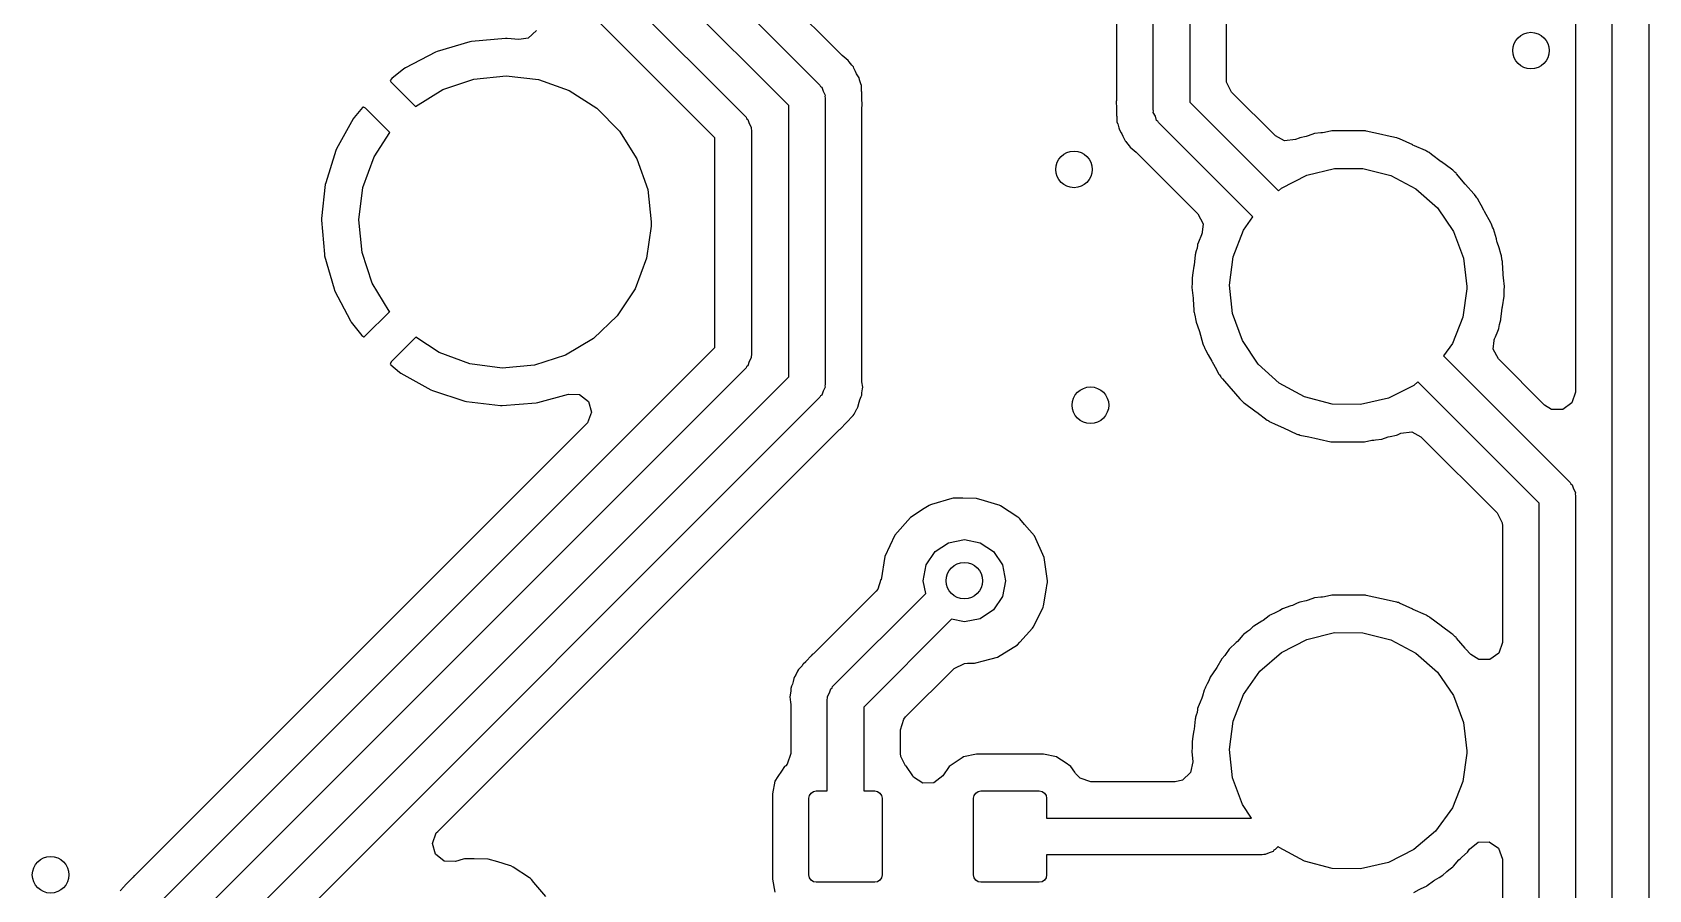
# Model space of a CAD drawing. Extents: x 100.2 to 143.8, y -109.8 to -50.2.
# Drawn here: x 113.25 to 122.09, y -80.79 to -76.1 of the extents above; entities that cross this region are included whole.
import ezdxf

# ---------------------------------------------------------------- set-up
doc = ezdxf.new("R2010")
doc.units = 0
doc.layers.add('BLACK', color=7, linetype='CONTINUOUS')

msp = doc.modelspace()

# ---------------------------------------------------------------- linework, layer by layer
at = {"layer": 'BLACK', "linetype": 'CONTINUOUS'}
for p, q in [((119.383, -76.523), (119.383, -71.701)), ((119.183, -71.7283), (119.183, -76.4695)), ((119.583, -71.7424), (119.583, -76.4816)), ((117.682, -76.2272), (116.969, -75.5145)), ((121.894, -83.0315), (121.894, -75.4849)), ((122.094, -75.4435), (122.094, -82.9901)), ((116.74, -75.5686), (117.56, -76.3883)), ((117.389, -76.5004), (116.569, -75.6807)), ((121.693, -75.609), (121.693, -78.069)), ((116.333, -75.7416), (117.156, -76.5643)), ((119.784, -76.3575), (119.784, -75.7113)), ((116.985, -76.6764), (116.162, -75.8537)), ((115.84, -76.1331), (115.654, -76.15)), ((115.849, -76.1331), (115.84, -76.1331)), ((115.913, -76.1398), (115.849, -76.1331)), ((115.964, -76.1317), (115.913, -76.1398)), ((116.009, -76.0906), (115.964, -76.1317)), ((115.457, -76.208), (115.292, -76.2944)), ((115.466, -76.2044), (115.457, -76.208)), ((115.645, -76.1518), (115.466, -76.2044)), ((115.654, -76.15), (115.645, -76.1518)), ((115.283, -76.2997), (115.217, -76.3533)), ((115.292, -76.2944), (115.283, -76.2997)), ((117.692, -76.236), (117.682, -76.2272)), ((117.715, -76.2537), (117.692, -76.236)), ((117.72, -76.2614), (117.715, -76.2537)), ((117.72, -76.2616), (117.72, -76.2614)), ((117.735, -76.2797), (117.72, -76.2616)), ((117.739, -76.2841), (117.735, -76.2797)), ((117.743, -76.2889), (117.739, -76.2841)), ((117.746, -76.2954), (117.743, -76.2889)), ((117.754, -76.3134), (117.746, -76.2954)), ((117.746, -76.2954), (117.746, -76.2954)), ((117.76, -76.3263), (117.754, -76.3134)), ((115.217, -76.3533), (115.209, -76.3644)), ((115.209, -76.3644), (115.21, -76.3668)), ((115.21, -76.3668), (115.212, -76.3705)), ((115.212, -76.3705), (115.347, -76.5057)), ((115.497, -76.4136), (115.666, -76.3561)), ((115.666, -76.3561), (115.843, -76.3375)), ((115.843, -76.3375), (116.02, -76.3586)), ((116.02, -76.3586), (116.188, -76.4184)), ((117.56, -76.3883), (117.563, -76.3955)), ((117.563, -76.3955), (117.57, -76.4002)), ((117.57, -76.4002), (117.577, -76.4225)), ((117.774, -76.3489), (117.76, -76.3263)), ((117.776, -76.3579), (117.774, -76.3489)), ((117.776, -76.3603), (117.776, -76.3579)), ((117.776, -76.3579), (117.776, -76.3579)), ((117.783, -76.3812), (117.776, -76.3603)), ((117.787, -76.3918), (117.783, -76.3812)), ((117.788, -76.4189), (117.787, -76.3918)), ((119.785, -76.373), (119.784, -76.3575)), ((119.812, -76.4275), (119.785, -76.373)), ((115.347, -76.5057), (115.497, -76.4136)), ((116.188, -76.4184), (116.339, -76.514)), ((117.577, -76.4225), (117.588, -76.4434)), ((117.588, -76.4434), (117.587, -76.4513)), ((117.587, -76.4513), (117.589, -76.459)), ((117.589, -76.459), (117.589, -78.026)), ((117.788, -76.4214), (117.788, -76.4189)), ((117.789, -76.4266), (117.788, -76.4214)), ((117.79, -76.4311), (117.789, -76.4266)), ((117.79, -76.4505), (117.79, -76.4311)), ((117.79, -76.4542), (117.79, -76.4505)), ((117.791, -76.5037), (117.79, -76.4542)), ((119.182, -76.4736), (119.181, -76.4783)), ((119.181, -76.4783), (119.182, -76.5156)), ((119.183, -76.4695), (119.182, -76.4736)), ((119.583, -76.4816), (120.068, -76.9668)), ((120.052, -76.6668), (119.812, -76.4275)), ((115.006, -76.574), (114.916, -76.7373)), ((115.011, -76.566), (115.006, -76.574)), ((115.057, -76.5121), (115.011, -76.566)), ((115.059, -76.51), (115.057, -76.5121)), ((115.062, -76.5095), (115.059, -76.51)), ((115.074, -76.5156), (115.062, -76.5095)), ((115.207, -76.6483), (115.074, -76.5156)), ((116.339, -76.514), (116.464, -76.6405)), ((117.156, -76.5643), (117.159, -76.5715)), ((117.159, -76.5715), (117.166, -76.5762)), ((117.166, -76.5762), (117.173, -76.5985)), ((117.389, -77.9846), (117.389, -76.5004)), ((117.79, -76.5084), (117.791, -76.5037)), ((117.79, -76.5125), (117.79, -76.5084)), ((117.79, -77.9987), (117.79, -76.5125)), ((119.182, -76.5156), (119.182, -76.5278)), ((119.182, -76.5278), (119.183, -76.5315)), ((119.183, -76.5315), (119.183, -76.5509)), ((119.183, -76.5509), (119.183, -76.5554)), ((119.183, -76.5554), (119.184, -76.5606)), ((119.184, -76.5606), (119.185, -76.5902)), ((119.385, -76.5307), (119.383, -76.523)), ((119.384, -76.5386), (119.385, -76.5307)), ((119.395, -76.5595), (119.384, -76.5386)), ((119.402, -76.5818), (119.395, -76.5595)), ((115.121, -76.7817), (115.207, -76.6483)), ((116.464, -76.6405), (116.559, -76.7918)), ((117.173, -76.5985), (117.184, -76.6194)), ((117.184, -76.6194), (117.183, -76.6273)), ((117.183, -76.6273), (117.185, -76.635)), ((117.185, -76.635), (117.185, -77.865)), ((119.185, -76.5902), (119.188, -76.5986)), ((119.188, -76.5986), (119.188, -76.5986)), ((119.188, -76.5986), (119.189, -76.6008)), ((119.189, -76.6008), (119.196, -76.6217)), ((119.196, -76.6217), (119.198, -76.6331)), ((119.198, -76.6331), (119.208, -76.6495)), ((119.208, -76.6495), (119.212, -76.6557)), ((119.212, -76.6557), (119.218, -76.6686)), ((119.218, -76.6686), (119.226, -76.6856)), ((119.409, -76.5865), (119.402, -76.5818)), ((119.412, -76.5937), (119.409, -76.5865)), ((119.928, -77.1099), (119.412, -76.5937)), ((120.101, -76.6936), (120.052, -76.6668)), ((120.231, -76.6665), (120.22, -76.6695)), ((120.266, -76.6544), (120.231, -76.6665)), ((120.301, -76.6507), (120.266, -76.6544)), ((120.31, -76.6496), (120.301, -76.6507)), ((120.32, -76.6481), (120.31, -76.6496)), ((120.361, -76.6395), (120.32, -76.6481)), ((120.54, -76.6395), (120.361, -76.6395)), ((120.541, -76.6396), (120.54, -76.6395)), ((120.545, -76.6398), (120.541, -76.6396)), ((120.541, -76.6396), (120.541, -76.6396)), ((120.541, -76.6396), (120.541, -76.6396)), ((120.549, -76.6407), (120.545, -76.6398)), ((120.632, -76.6591), (120.549, -76.6407)), ((120.549, -76.6407), (120.549, -76.6407)), ((120.633, -76.6593), (120.632, -76.6591)), ((120.663, -76.6658), (120.633, -76.6593)), ((120.714, -76.6767), (120.663, -76.6658)), ((114.912, -76.7462), (114.856, -76.9239)), ((114.916, -76.7373), (114.912, -76.7462)), ((116.985, -77.8236), (116.985, -76.6764)), ((119.226, -76.6856), (119.229, -76.6931)), ((119.229, -76.6931), (119.233, -76.6979)), ((119.233, -76.6979), (119.237, -76.7023)), ((119.237, -76.7023), (119.252, -76.7204)), ((119.252, -76.7204), (119.257, -76.7283)), ((119.257, -76.7283), (119.28, -76.746)), ((119.28, -76.746), (119.29, -76.7548)), ((119.29, -76.7548), (119.628, -77.0929)), ((120.162, -76.6872), (120.101, -76.6936)), ((120.181, -76.6788), (120.162, -76.6872)), ((120.186, -76.6767), (120.181, -76.6788)), ((120.181, -76.6788), (120.181, -76.6788)), ((120.22, -76.6695), (120.186, -76.6767)), ((120.717, -76.678), (120.714, -76.6767)), ((120.719, -76.6786), (120.717, -76.678)), ((120.72, -76.679), (120.719, -76.6786)), ((120.726, -76.6801), (120.72, -76.679)), ((120.731, -76.6824), (120.726, -76.6801)), ((120.803, -76.7159), (120.731, -76.6824)), ((120.731, -76.6824), (120.731, -76.6824)), ((120.804, -76.7167), (120.803, -76.7159)), ((120.812, -76.7204), (120.804, -76.7167)), ((120.873, -76.7473), (120.812, -76.7204)), ((120.878, -76.7494), (120.873, -76.7473)), ((120.873, -76.7473), (120.873, -76.7473)), ((120.882, -76.7524), (120.878, -76.7494)), ((120.882, -76.7527), (120.882, -76.7524)), ((120.887, -76.7553), (120.882, -76.7527)), ((120.888, -76.756), (120.887, -76.7553)), ((120.893, -76.7582), (120.888, -76.756)), ((115.06, -76.9493), (115.121, -76.7817)), ((116.559, -76.7918), (116.618, -76.9602)), ((120.223, -76.8808), (120.375, -76.8443)), ((120.375, -76.8443), (120.531, -76.8451)), ((120.531, -76.8451), (120.683, -76.8832)), ((120.906, -76.7677), (120.893, -76.7582)), ((120.958, -76.8076), (120.906, -76.7677)), ((120.96, -76.809), (120.958, -76.8076)), ((121.015, -76.8494), (120.96, -76.809)), ((114.854, -76.9333), (114.833, -77.1186)), ((114.856, -76.9239), (114.854, -76.9333)), ((120.085, -76.9524), (120.223, -76.8808)), ((120.683, -76.8832), (120.821, -76.9563)), ((121.022, -76.8545), (121.015, -76.8494)), ((121.026, -76.8583), (121.022, -76.8545)), ((121.03, -76.8618), (121.026, -76.8583)), ((121.032, -76.8635), (121.03, -76.8616)), ((121.03, -76.8616), (121.03, -76.8618)), ((121.036, -76.8672), (121.032, -76.8635)), ((121.032, -76.8635), (121.032, -76.8635)), ((121.04, -76.8705), (121.036, -76.8672)), ((121.043, -76.8746), (121.04, -76.8705)), ((121.09, -76.9299), (121.043, -76.8746)), ((121.043, -76.8746), (121.043, -76.8746)), ((121.092, -76.9323), (121.09, -76.9299)), ((121.138, -76.9835), (121.092, -76.9323)), ((115.038, -77.1263), (115.06, -76.9493)), ((116.618, -76.9602), (116.637, -77.1374)), ((120.068, -76.9668), (120.085, -76.9524)), ((120.821, -76.9563), (120.938, -77.0601)), ((121.142, -76.9873), (121.138, -76.9835)), ((121.138, -76.9835), (121.138, -76.9835)), ((121.144, -76.9918), (121.142, -76.9873)), ((121.146, -76.9945), (121.144, -76.9918)), ((121.154, -77.0057), (121.146, -76.9945)), ((121.159, -77.0116), (121.154, -77.0057)), ((121.162, -77.0163), (121.159, -77.0116)), ((121.177, -77.0456), (121.162, -77.0163)), ((121.162, -77.0163), (121.162, -77.0163)), ((119.628, -77.0929), (119.656, -77.1474)), ((119.877, -77.1828), (119.928, -77.1099)), ((120.938, -77.0601), (121.026, -77.1889)), ((121.192, -77.0732), (121.177, -77.0456)), ((121.194, -77.0774), (121.192, -77.0732)), ((121.196, -77.0808), (121.194, -77.0774)), ((121.231, -77.1422), (121.196, -77.0808)), ((114.833, -77.1186), (114.833, -77.1282)), ((114.833, -77.1282), (114.849, -77.314)), ((115.055, -77.3038), (115.038, -77.1263)), ((116.637, -77.1598), (116.612, -77.3364)), ((116.637, -77.1374), (116.637, -77.1598)), ((119.651, -77.1971), (119.649, -77.2032)), ((119.652, -77.1935), (119.651, -77.1971)), ((119.656, -77.1474), (119.652, -77.1935)), ((119.82, -77.3284), (119.877, -77.1828)), ((121.026, -77.1889), (121.081, -77.335)), ((121.233, -77.1471), (121.231, -77.1422)), ((121.234, -77.1497), (121.233, -77.1471)), ((121.24, -77.1653), (121.234, -77.1497)), ((121.245, -77.1751), (121.24, -77.1653)), ((121.261, -77.2299), (121.245, -77.1751)), ((119.623, -77.2807), (119.619, -77.2952)), ((119.625, -77.2652), (119.623, -77.2807)), ((119.626, -77.2599), (119.625, -77.2652)), ((119.631, -77.2479), (119.626, -77.2599)), ((119.647, -77.2074), (119.631, -77.2479)), ((119.649, -77.2032), (119.647, -77.2074)), ((121.264, -77.2436), (121.261, -77.2299)), ((121.266, -77.2479), (121.264, -77.2436)), ((121.276, -77.2789), (121.266, -77.2479)), ((121.286, -77.3122), (121.276, -77.2789)), ((114.849, -77.314), (114.85, -77.3235)), ((114.85, -77.3235), (114.902, -77.5027)), ((115.111, -77.473), (115.055, -77.3038)), ((116.612, -77.3364), (116.549, -77.5031)), ((119.607, -77.3729), (119.606, -77.3787)), ((119.613, -77.3174), (119.607, -77.3729)), ((119.614, -77.3122), (119.613, -77.3174)), ((119.615, -77.3073), (119.614, -77.3122)), ((119.619, -77.2952), (119.615, -77.3073)), ((119.615, -77.3073), (119.615, -77.3073)), ((119.8, -77.4832), (119.82, -77.3284)), ((121.081, -77.335), (121.1, -77.49)), ((121.287, -77.3174), (121.286, -77.3122)), ((121.288, -77.3234), (121.287, -77.3174)), ((121.291, -77.3393), (121.288, -77.3234)), ((121.293, -77.3477), (121.291, -77.3393)), ((121.295, -77.3532), (121.293, -77.3477)), ((121.295, -77.3586), (121.295, -77.3532)), ((121.298, -77.4209), (121.295, -77.3586)), ((121.295, -77.3586), (121.295, -77.3586)), ((119.6, -77.4151), (119.596, -77.4422)), ((119.596, -77.4422), (119.596, -77.4476)), ((119.596, -77.4476), (119.597, -77.46)), ((119.597, -77.46), (119.596, -77.4755)), ((119.606, -77.3787), (119.6, -77.4151)), ((121.298, -77.426), (121.298, -77.4209)), ((121.3, -77.4432), (121.298, -77.426)), ((121.305, -77.49), (121.3, -77.4432)), ((114.902, -77.5027), (114.905, -77.5117)), ((114.905, -77.5117), (114.991, -77.6775)), ((115.204, -77.6256), (115.111, -77.473)), ((116.549, -77.5031), (116.45, -77.6517)), ((119.596, -77.4755), (119.595, -77.49)), ((119.595, -77.49), (119.595, -77.4952)), ((119.595, -77.4952), (119.595, -77.4952)), ((119.595, -77.4952), (119.602, -77.554)), ((119.817, -77.6384), (119.8, -77.4832)), ((121.1, -77.5036), (121.078, -77.6582)), ((121.1, -77.49), (121.1, -77.5036)), ((121.294, -77.6013), (121.303, -77.543)), ((121.303, -77.52), (121.304, -77.5045)), ((121.304, -77.5378), (121.303, -77.52)), ((121.303, -77.543), (121.304, -77.5378)), ((121.304, -77.5045), (121.305, -77.4952)), ((121.305, -77.4952), (121.305, -77.49)), ((115.071, -77.7629), (115.206, -77.6277)), ((115.206, -77.6277), (115.204, -77.6256)), ((119.602, -77.554), (119.602, -77.5591)), ((119.602, -77.5591), (119.605, -77.6208)), ((119.605, -77.6208), (119.605, -77.6268)), ((119.605, -77.6268), (119.607, -77.6319)), ((119.607, -77.6319), (119.607, -77.6319)), ((119.607, -77.6319), (119.609, -77.6407)), ((119.609, -77.6407), (119.612, -77.6566)), ((119.871, -77.7851), (119.817, -77.6384)), ((121.286, -77.6678), (121.289, -77.6407)), ((121.289, -77.6407), (121.293, -77.6071)), ((121.293, -77.6071), (121.294, -77.6013)), ((114.991, -77.6775), (114.996, -77.6856)), ((114.996, -77.6856), (115.053, -77.7581)), ((116.45, -77.6517), (116.321, -77.7747)), ((119.612, -77.6566), (119.614, -77.6678)), ((119.614, -77.6678), (119.619, -77.6849)), ((119.619, -77.6849), (119.634, -77.7321)), ((121.078, -77.6582), (121.02, -77.8031)), ((121.268, -77.7342), (121.272, -77.725)), ((121.272, -77.725), (121.274, -77.7201)), ((121.272, -77.725), (121.272, -77.725)), ((121.274, -77.7201), (121.277, -77.6993)), ((121.277, -77.6993), (121.281, -77.6849)), ((121.281, -77.6849), (121.285, -77.6727)), ((121.285, -77.6727), (121.286, -77.6678)), ((121.285, -77.6727), (121.285, -77.6727)), ((115.053, -77.7581), (115.064, -77.7655)), ((115.064, -77.7655), (115.067, -77.7654)), ((115.067, -77.7654), (115.071, -77.7629)), ((115.349, -77.7677), (115.216, -77.9008)), ((115.477, -77.8515), (115.349, -77.7677)), ((116.321, -77.7747), (116.168, -77.866)), ((119.634, -77.7321), (119.636, -77.7364)), ((119.636, -77.7364), (119.655, -77.8049)), ((119.655, -77.8049), (119.659, -77.8136)), ((119.659, -77.8136), (119.66, -77.8147)), ((119.66, -77.8147), (119.666, -77.8303)), ((119.958, -77.9147), (119.871, -77.7851)), ((121.02, -77.8031), (120.971, -77.8701)), ((121.244, -77.8326), (121.248, -77.7865)), ((121.248, -77.7865), (121.249, -77.7829)), ((121.249, -77.7829), (121.251, -77.7768)), ((121.251, -77.7768), (121.256, -77.7654)), ((121.256, -77.7654), (121.268, -77.7342)), ((113.919, -80.8893), (116.985, -77.8236)), ((115.216, -77.9008), (115.209, -77.9127)), ((115.644, -77.9137), (115.477, -77.8515)), ((116.168, -77.866), (115.998, -77.9211)), ((117.173, -77.9015), (117.166, -77.9238)), ((117.184, -77.8806), (117.173, -77.9015)), ((117.185, -77.865), (117.183, -77.8727)), ((117.183, -77.8727), (117.184, -77.8806)), ((119.666, -77.8303), (119.669, -77.8378)), ((119.669, -77.8378), (119.684, -77.8648)), ((119.684, -77.8648), (119.704, -77.8992)), ((119.704, -77.8992), (119.706, -77.9026)), ((119.706, -77.9026), (119.729, -77.9455)), ((120.971, -77.8701), (121.665, -78.5633)), ((121.272, -77.8871), (121.244, -77.8326)), ((121.524, -78.139), (121.272, -77.8871)), ((117.156, -77.9357), (114.09, -81.0014)), ((114.319, -81.0548), (117.389, -77.9846)), ((115.209, -77.9127), (115.21, -77.9158)), ((115.21, -77.9158), (115.212, -77.9182)), ((115.212, -77.9182), (115.26, -77.9594)), ((115.26, -77.9594), (115.268, -77.9649)), ((115.268, -77.9649), (115.431, -78.0559)), ((115.821, -77.9373), (115.644, -77.9137)), ((115.998, -77.9211), (115.821, -77.9373)), ((117.159, -77.9285), (117.156, -77.9357)), ((117.166, -77.9238), (117.159, -77.9285)), ((119.729, -77.9455), (119.741, -77.9684)), ((119.741, -77.9684), (119.746, -77.9743)), ((119.746, -77.9743), (119.754, -77.9855)), ((119.754, -77.9855), (119.756, -77.9882)), ((119.756, -77.9882), (119.758, -77.9927)), ((119.758, -77.9927), (119.762, -77.9965)), ((120.073, -78.0198), (119.958, -77.9147)), ((115.431, -78.0559), (115.44, -78.0597)), ((115.44, -78.0597), (115.617, -78.1173)), ((116.017, -78.1257), (116.184, -78.0789)), ((116.184, -78.0789), (116.245, -78.0815)), ((116.245, -78.0815), (116.293, -78.1195)), ((117.577, -78.0625), (117.57, -78.0848)), ((117.588, -78.0416), (117.577, -78.0625)), ((117.589, -78.026), (117.587, -78.0337)), ((117.587, -78.0337), (117.588, -78.0416)), ((117.789, -78.0854), (117.79, -78.0791)), ((117.79, -78.012), (117.79, -77.9987)), ((117.794, -78.0409), (117.79, -78.012)), ((117.79, -78.0729), (117.792, -78.05)), ((117.79, -78.0791), (117.79, -78.0729)), ((117.792, -78.0498), (117.794, -78.0409)), ((117.792, -78.05), (117.792, -78.0498)), ((117.792, -78.0498), (117.792, -78.0498)), ((119.762, -77.9965), (119.762, -77.9965)), ((119.762, -77.9965), (119.808, -78.0477)), ((119.808, -78.0477), (119.81, -78.0501)), ((119.81, -78.0501), (119.857, -78.1054)), ((120.211, -78.0944), (120.073, -78.0198)), ((120.81, -78.0314), (120.67, -78.1016)), ((120.831, -78.0128), (120.81, -78.0314)), ((121.494, -78.6754), (120.831, -78.0128)), ((121.693, -78.069), (121.674, -78.1272)), ((117.56, -78.0967), (114.49, -81.1669)), ((115.617, -78.1173), (115.626, -78.1194)), ((115.626, -78.1194), (115.812, -78.1415)), ((115.812, -78.1415), (115.821, -78.1417)), ((115.821, -78.1417), (116.007, -78.1274)), ((116.007, -78.1274), (116.017, -78.1257)), ((116.293, -78.1195), (116.31, -78.1784)), ((117.563, -78.0895), (117.56, -78.0967)), ((117.57, -78.0848), (117.563, -78.0895)), ((117.752, -78.1787), (117.762, -78.1593)), ((117.762, -78.1593), (117.763, -78.1574)), ((117.763, -78.1574), (117.768, -78.1498)), ((117.763, -78.1574), (117.763, -78.1574)), ((117.768, -78.1498), (117.775, -78.1239)), ((117.775, -78.1239), (117.779, -78.1101)), ((117.779, -78.1101), (117.786, -78.0919)), ((117.786, -78.0919), (117.789, -78.0854)), ((117.786, -78.0919), (117.786, -78.0919)), ((119.857, -78.1054), (119.857, -78.1054)), ((119.857, -78.1054), (119.86, -78.1095)), ((119.86, -78.1095), (119.864, -78.1128)), ((119.864, -78.1128), (119.868, -78.1165)), ((119.868, -78.1165), (119.868, -78.1165)), ((119.868, -78.1165), (119.87, -78.1184)), ((119.87, -78.1184), (119.87, -78.1182)), ((119.87, -78.1182), (119.874, -78.1217)), ((119.874, -78.1217), (119.878, -78.1255)), ((119.878, -78.1255), (119.882, -78.1286)), ((119.882, -78.1286), (119.882, -78.1286)), ((119.882, -78.1286), (119.94, -78.171)), ((119.94, -78.171), (119.942, -78.1724)), ((120.362, -78.134), (120.211, -78.0944)), ((120.518, -78.1364), (120.362, -78.134)), ((120.67, -78.1016), (120.518, -78.1364)), ((121.563, -78.1632), (121.524, -78.139)), ((121.625, -78.1632), (121.563, -78.1632)), ((121.674, -78.1272), (121.625, -78.1632)), ((116.281, -78.2443), (113.815, -80.7097)), ((116.288, -78.2358), (116.281, -78.2443)), ((116.31, -78.1784), (116.288, -78.2358)), ((117.671, -78.2714), (117.705, -78.2352)), ((117.705, -78.2352), (117.707, -78.2325)), ((117.707, -78.2325), (117.721, -78.2187)), ((117.721, -78.2187), (117.724, -78.215)), ((117.724, -78.215), (117.727, -78.2111)), ((117.727, -78.2111), (117.741, -78.196)), ((117.741, -78.196), (117.747, -78.1893)), ((117.747, -78.1893), (117.752, -78.1787)), ((119.942, -78.1724), (119.95, -78.1787)), ((119.95, -78.1787), (120.007, -78.2218)), ((120.007, -78.2218), (120.012, -78.224)), ((120.012, -78.224), (120.013, -78.2247)), ((120.013, -78.2247), (120.018, -78.2273)), ((120.018, -78.2273), (120.018, -78.2276)), ((120.018, -78.2276), (120.022, -78.2306)), ((120.022, -78.2306), (120.027, -78.2327)), ((120.027, -78.2327), (120.027, -78.2327)), ((120.027, -78.2327), (120.051, -78.2433)), ((120.051, -78.2433), (120.096, -78.2633)), ((115.469, -80.4713), (117.664, -78.2763)), ((117.664, -78.2763), (117.667, -78.2736)), ((117.667, -78.2736), (117.671, -78.2714)), ((120.096, -78.2633), (120.097, -78.2641)), ((120.097, -78.2641), (120.169, -78.2976)), ((120.169, -78.2976), (120.169, -78.2976)), ((120.169, -78.2976), (120.174, -78.2999)), ((120.174, -78.2999), (120.18, -78.301)), ((120.18, -78.301), (120.181, -78.3015)), ((120.181, -78.3015), (120.183, -78.302)), ((120.183, -78.302), (120.186, -78.3033)), ((120.186, -78.3033), (120.235, -78.3138)), ((120.235, -78.3138), (120.267, -78.3207)), ((120.267, -78.3207), (120.268, -78.3209)), ((120.268, -78.3209), (120.292, -78.3261)), ((120.292, -78.3261), (120.355, -78.3402)), ((120.355, -78.3402), (120.359, -78.3404)), ((120.359, -78.3404), (120.359, -78.3404)), ((120.359, -78.3404), (120.359, -78.3404)), ((120.359, -78.3404), (120.36, -78.3405)), ((120.36, -78.3405), (120.539, -78.3405)), ((120.539, -78.3405), (120.58, -78.3319)), ((120.58, -78.3319), (120.59, -78.3304)), ((120.59, -78.3304), (120.599, -78.3293)), ((120.599, -78.3293), (120.634, -78.3256)), ((120.634, -78.3256), (120.669, -78.3135)), ((120.669, -78.3135), (120.68, -78.3105)), ((120.68, -78.3105), (120.714, -78.3033)), ((120.714, -78.3033), (120.719, -78.3012)), ((120.719, -78.3012), (120.738, -78.2928)), ((120.719, -78.3012), (120.719, -78.3012)), ((120.738, -78.2928), (120.799, -78.2864)), ((120.799, -78.2864), (120.848, -78.3132)), ((120.848, -78.3132), (121.265, -78.7295)), ((121.665, -78.5633), (121.668, -78.5705)), ((121.668, -78.5705), (121.675, -78.5752)), ((121.675, -78.5752), (121.682, -78.5975)), ((121.682, -78.5975), (121.693, -78.6184)), ((118.158, -78.6883), (118.131, -78.7057)), ((118.164, -78.6845), (118.158, -78.6883)), ((118.171, -78.6826), (118.164, -78.6845)), ((118.281, -78.651), (118.171, -78.6826)), ((118.171, -78.6826), (118.171, -78.6826)), ((118.288, -78.6491), (118.281, -78.651)), ((118.281, -78.651), (118.281, -78.651)), ((118.295, -78.6491), (118.288, -78.6491)), ((118.341, -78.6494), (118.295, -78.6491)), ((118.417, -78.6499), (118.341, -78.6494)), ((118.461, -78.6629), (118.417, -78.6499)), ((118.534, -78.6848), (118.461, -78.6629)), ((118.541, -78.6868), (118.534, -78.6848)), ((118.534, -78.6848), (118.534, -78.6848)), ((118.547, -78.6907), (118.541, -78.6868)), ((118.643, -78.7532), (118.547, -78.6907)), ((121.494, -83.208), (121.494, -78.6754)), ((121.693, -78.6184), (121.692, -78.6263)), ((121.692, -78.6263), (121.694, -78.634)), ((121.694, -78.634), (121.694, -83.1666)), ((118.055, -78.7534), (117.97, -78.8501)), ((118.131, -78.7057), (118.055, -78.7534)), ((118.649, -78.757), (118.643, -78.7532)), ((118.643, -78.7532), (118.643, -78.7532)), ((118.654, -78.7624), (118.649, -78.757)), ((118.68, -78.7932), (118.654, -78.7624)), ((118.654, -78.7624), (118.654, -78.7624)), ((121.265, -78.7295), (121.292, -78.784)), ((121.292, -78.784), (121.294, -78.7995)), ((117.97, -78.8501), (117.915, -78.9669)), ((118.264, -78.8921), (118.35, -78.875)), ((118.35, -78.875), (118.436, -78.8921)), ((118.733, -78.8548), (118.68, -78.7932)), ((118.787, -78.9723), (118.733, -78.8548)), ((121.294, -78.7995), (121.294, -79.4378)), ((117.915, -78.9669), (117.895, -79.0944)), ((118.142, -79.0139), (118.191, -78.9409)), ((118.191, -78.9409), (118.264, -78.8921)), ((118.436, -78.8921), (118.509, -78.9409)), ((118.509, -78.9409), (118.558, -79.0139)), ((118.125, -79.1), (118.142, -79.0139)), ((118.558, -79.0139), (118.575, -79.1)), ((118.805, -79.1), (118.787, -78.9723)), ((117.894, -79.0943), (117.876, -79.1472)), ((117.895, -79.0944), (117.894, -79.0943)), ((118.139, -79.1697), (118.125, -79.1)), ((118.575, -79.1), (118.558, -79.1861)), ((118.798, -79.1519), (118.804, -79.1149)), ((118.804, -79.1149), (118.805, -79.1111)), ((118.804, -79.1149), (118.804, -79.1149)), ((118.805, -79.1111), (118.805, -79.1)), ((117.867, -79.1581), (117.525, -79.4997)), ((117.629, -79.6793), (118.139, -79.1697)), ((117.876, -79.1472), (117.867, -79.1581)), ((118.558, -79.1861), (118.509, -79.2591)), ((118.784, -79.2384), (118.798, -79.1519)), ((120.171, -79.2232), (120.145, -79.2348)), ((120.186, -79.2167), (120.171, -79.2232)), ((120.22, -79.2095), (120.186, -79.2167)), ((120.231, -79.2065), (120.22, -79.2095)), ((120.266, -79.1944), (120.231, -79.2065)), ((120.301, -79.1907), (120.266, -79.1944)), ((120.31, -79.1896), (120.301, -79.1907)), ((120.32, -79.1881), (120.31, -79.1896)), ((120.361, -79.1795), (120.32, -79.1881)), ((120.54, -79.1795), (120.361, -79.1795)), ((120.541, -79.1796), (120.54, -79.1795)), ((120.545, -79.1798), (120.541, -79.1796)), ((120.541, -79.1796), (120.541, -79.1796)), ((120.541, -79.1796), (120.541, -79.1796)), ((120.549, -79.1807), (120.545, -79.1798)), ((120.632, -79.1991), (120.549, -79.1807)), ((120.549, -79.1807), (120.549, -79.1807)), ((120.633, -79.1993), (120.632, -79.1991)), ((120.658, -79.2047), (120.633, -79.1993)), ((120.714, -79.2167), (120.658, -79.2047)), ((120.717, -79.218), (120.714, -79.2167)), ((120.719, -79.2186), (120.717, -79.218)), ((120.72, -79.219), (120.719, -79.2186)), ((120.726, -79.2201), (120.72, -79.219)), ((120.731, -79.2224), (120.726, -79.2201)), ((120.803, -79.2559), (120.731, -79.2224)), ((120.731, -79.2224), (120.731, -79.2224)), ((118.28, -79.3111), (117.8, -79.7914)), ((118.35, -79.325), (118.28, -79.3111)), ((118.436, -79.3079), (118.35, -79.325)), ((118.509, -79.2591), (118.436, -79.3079)), ((118.727, -79.3545), (118.775, -79.257)), ((118.775, -79.257), (118.781, -79.2447)), ((118.781, -79.2447), (118.784, -79.2384)), ((118.781, -79.2447), (118.781, -79.2447)), ((119.984, -79.3175), (119.977, -79.3223)), ((120.018, -79.2924), (119.984, -79.3175)), ((120.022, -79.2894), (120.018, -79.2924)), ((120.027, -79.2873), (120.022, -79.2894)), ((120.051, -79.2767), (120.027, -79.2873)), ((120.027, -79.2873), (120.027, -79.2873)), ((120.062, -79.2711), (120.051, -79.2767)), ((120.076, -79.2624), (120.062, -79.2711)), ((120.091, -79.2534), (120.076, -79.2624)), ((120.136, -79.2382), (120.091, -79.2534)), ((120.145, -79.2348), (120.136, -79.2382)), ((120.804, -79.2567), (120.803, -79.2559)), ((120.805, -79.257), (120.804, -79.2567)), ((120.873, -79.2873), (120.805, -79.257)), ((120.878, -79.2894), (120.873, -79.2873)), ((120.873, -79.2873), (120.873, -79.2873)), ((120.882, -79.2924), (120.878, -79.2894)), ((120.882, -79.2927), (120.882, -79.2924)), ((120.887, -79.2953), (120.882, -79.2927)), ((120.888, -79.296), (120.887, -79.2953)), ((120.893, -79.2982), (120.888, -79.296)), ((120.897, -79.3015), (120.893, -79.2982)), ((120.958, -79.3476), (120.897, -79.3015)), ((118.654, -79.4354), (118.723, -79.3597)), ((118.723, -79.3597), (118.727, -79.3545)), ((118.723, -79.3597), (118.723, -79.3597)), ((119.874, -79.3983), (119.844, -79.4325)), ((119.878, -79.3945), (119.874, -79.3983)), ((119.874, -79.3983), (119.874, -79.3983)), ((119.9, -79.3781), (119.878, -79.3945)), ((119.91, -79.3699), (119.9, -79.3781)), ((119.929, -79.3522), (119.91, -79.3699)), ((119.933, -79.3486), (119.929, -79.3522)), ((119.929, -79.3522), (119.929, -79.3522)), ((119.977, -79.3223), (119.933, -79.3486)), ((120.223, -79.4208), (120.375, -79.3843)), ((120.375, -79.3843), (120.531, -79.3851)), ((120.531, -79.3851), (120.683, -79.4232)), ((120.96, -79.349), (120.958, -79.3476)), ((121.018, -79.3914), (120.96, -79.349)), ((121.022, -79.3945), (121.018, -79.3914)), ((121.026, -79.3983), (121.022, -79.3945)), ((121.03, -79.4018), (121.026, -79.3983)), ((121.032, -79.4035), (121.03, -79.4016)), ((121.03, -79.4016), (121.03, -79.4018)), ((121.036, -79.4072), (121.032, -79.4035)), ((121.032, -79.4035), (121.032, -79.4035)), ((121.04, -79.4105), (121.036, -79.4072)), ((118.531, -79.5177), (118.641, -79.4502)), ((118.641, -79.4502), (118.654, -79.4354)), ((119.783, -79.4985), (119.775, -79.5091)), ((119.795, -79.48), (119.783, -79.4985)), ((119.798, -79.4755), (119.795, -79.48)), ((119.795, -79.48), (119.795, -79.48)), ((119.838, -79.4382), (119.798, -79.4755)), ((119.844, -79.4325), (119.838, -79.4382)), ((119.967, -79.5951), (120.085, -79.4924)), ((120.085, -79.4924), (120.223, -79.4208)), ((120.683, -79.4232), (120.821, -79.4963)), ((120.821, -79.4963), (120.938, -79.6001)), ((121.043, -79.4146), (121.04, -79.4105)), ((121.09, -79.4699), (121.043, -79.4146)), ((121.043, -79.4146), (121.043, -79.4146)), ((121.092, -79.4723), (121.09, -79.4699)), ((121.121, -79.5041), (121.092, -79.4723)), ((121.275, -79.496), (121.225, -79.532)), ((121.294, -79.4378), (121.275, -79.496)), ((117.442, -79.5866), (117.438, -79.5951)), ((117.462, -79.5649), (117.442, -79.5866)), ((117.465, -79.561), (117.462, -79.5649)), ((117.468, -79.5573), (117.465, -79.561)), ((117.482, -79.5435), (117.468, -79.5573)), ((117.484, -79.5408), (117.482, -79.5435)), ((117.512, -79.5113), (117.484, -79.5408)), ((117.518, -79.5046), (117.512, -79.5113)), ((117.522, -79.5024), (117.518, -79.5046)), ((117.525, -79.4997), (117.522, -79.5024)), ((118.029, -79.8455), (118.295, -79.5799)), ((118.295, -79.5799), (118.35, -79.5521)), ((118.35, -79.5521), (118.367, -79.5509)), ((118.367, -79.5509), (118.382, -79.5512)), ((118.382, -79.5512), (118.399, -79.5515)), ((118.399, -79.5515), (118.399, -79.5515)), ((118.399, -79.5515), (118.406, -79.5516)), ((118.406, -79.5516), (118.413, -79.5498)), ((118.413, -79.5498), (118.455, -79.5384)), ((118.413, -79.5498), (118.413, -79.5498)), ((118.455, -79.5384), (118.531, -79.5177)), ((119.727, -79.5806), (119.695, -79.6284)), ((119.731, -79.5745), (119.727, -79.5806)), ((119.758, -79.5273), (119.731, -79.5745)), ((119.775, -79.5091), (119.758, -79.5273)), ((121.164, -79.532), (121.121, -79.5041)), ((121.225, -79.532), (121.164, -79.532)), ((117.41, -79.6659), (117.405, -79.6777)), ((117.414, -79.6521), (117.41, -79.6659)), ((117.418, -79.635), (117.414, -79.6521)), ((117.421, -79.6261), (117.418, -79.635)), ((117.426, -79.6186), (117.421, -79.6261)), ((117.427, -79.6167), (117.426, -79.6186)), ((117.426, -79.6186), (117.426, -79.6186)), ((117.437, -79.5973), (117.427, -79.6167)), ((117.438, -79.5951), (117.437, -79.5973)), ((117.438, -79.5951), (117.438, -79.5951)), ((119.679, -79.6638), (119.669, -79.6822)), ((119.686, -79.651), (119.679, -79.6638)), ((119.693, -79.6333), (119.686, -79.651)), ((119.695, -79.6284), (119.693, -79.6333)), ((119.693, -79.6333), (119.693, -79.6333)), ((119.877, -79.7228), (119.967, -79.5951)), ((120.938, -79.6001), (121.026, -79.7289)), ((117.397, -79.7259), (117.395, -79.7351)), ((117.395, -79.7351), (117.399, -79.764)), ((117.4, -79.7031), (117.397, -79.7259)), ((117.405, -79.6777), (117.4, -79.6906)), ((117.4, -79.6906), (117.4, -79.6969)), ((117.4, -79.6969), (117.4, -79.7031)), ((117.6, -79.75), (117.602, -79.7423)), ((117.6, -80.25), (117.6, -79.75)), ((117.601, -79.7344), (117.612, -79.7135)), ((117.602, -79.7423), (117.601, -79.7344)), ((117.612, -79.7135), (117.619, -79.6912)), ((117.619, -79.6912), (117.626, -79.6865)), ((117.626, -79.6865), (117.629, -79.6793)), ((119.649, -79.7432), (119.64, -79.764)), ((119.651, -79.7371), (119.649, -79.7432)), ((119.653, -79.7314), (119.651, -79.7371)), ((119.663, -79.6993), (119.653, -79.7314)), ((119.667, -79.6871), (119.663, -79.6993)), ((119.669, -79.6822), (119.667, -79.6871)), ((119.667, -79.6871), (119.667, -79.6871)), ((119.82, -79.8684), (119.877, -79.7228)), ((121.026, -79.7289), (121.081, -79.875)), ((117.399, -79.764), (117.4, -79.7773)), ((117.4, -79.7773), (117.4, -80.0454)), ((117.8, -79.7914), (117.8, -80.25)), ((118.019, -79.8573), (118.029, -79.8455)), ((119.614, -79.8522), (119.613, -79.8574)), ((119.615, -79.8473), (119.614, -79.8522)), ((119.619, -79.8352), (119.615, -79.8473)), ((119.615, -79.8473), (119.615, -79.8473)), ((119.623, -79.8207), (119.619, -79.8352)), ((119.625, -79.8052), (119.623, -79.8207)), ((119.626, -79.7999), (119.625, -79.8052)), ((119.63, -79.7908), (119.626, -79.7999)), ((119.64, -79.764), (119.63, -79.7908)), ((118.001, -79.9155), (118.019, -79.8573)), ((118.001, -80.0454), (118.001, -79.9155)), ((119.606, -79.9187), (119.601, -79.9502)), ((119.607, -79.9129), (119.606, -79.9187)), ((119.613, -79.8574), (119.607, -79.9129)), ((119.8, -80.0232), (119.82, -79.8684)), ((121.081, -79.875), (121.1, -80.03)), ((119.596, -80.0155), (119.595, -80.03)), ((119.601, -79.9502), (119.596, -79.9822)), ((119.596, -79.9822), (119.597, -79.9993)), ((119.597, -80), (119.596, -80.0155)), ((119.597, -79.9993), (119.597, -80)), ((119.817, -80.1784), (119.8, -80.0232)), ((117.367, -80.1166), (117.35, -80.1413)), ((117.373, -80.1121), (117.367, -80.1166)), ((117.381, -80.1036), (117.373, -80.1121)), ((117.4, -80.0454), (117.381, -80.1036)), ((118.002, -80.0609), (118.001, -80.0454)), ((118.028, -80.1133), (118.002, -80.0609)), ((118.033, -80.1166), (118.028, -80.1133)), ((118.068, -80.168), (118.033, -80.1166)), ((118.267, -80.1166), (118.232, -80.1679)), ((118.3, -80.0946), (118.267, -80.1166)), ((118.338, -80.0689), (118.3, -80.0946)), ((118.346, -80.0635), (118.338, -80.0689)), ((118.338, -80.0689), (118.338, -80.0689)), ((118.416, -80.0495), (118.346, -80.0635)), ((118.784, -80.0495), (118.416, -80.0495)), ((118.854, -80.0635), (118.784, -80.0495)), ((118.862, -80.0689), (118.854, -80.0635)), ((118.901, -80.0946), (118.862, -80.0689)), ((118.862, -80.0689), (118.862, -80.0689)), ((118.933, -80.1166), (118.901, -80.0946)), ((118.954, -80.1471), (118.933, -80.1166)), ((119.601, -80.0902), (119.588, -80.15)), ((119.595, -80.03), (119.595, -80.0352)), ((119.595, -80.0352), (119.595, -80.0352)), ((119.595, -80.0352), (119.601, -80.0902)), ((121.1, -80.0436), (121.078, -80.1982)), ((121.1, -80.03), (121.1, -80.0436)), ((117.313, -80.1962), (117.3, -80.2663)), ((117.33, -80.1711), (117.313, -80.1962)), ((117.35, -80.1413), (117.33, -80.1711)), ((118.072, -80.1742), (118.068, -80.168)), ((118.123, -80.2082), (118.072, -80.1742)), ((118.184, -80.2058), (118.123, -80.2082)), ((118.232, -80.1679), (118.184, -80.2058)), ((118.959, -80.1555), (118.954, -80.1471)), ((118.984, -80.1806), (118.959, -80.1555)), ((119.042, -80.1995), (118.984, -80.1806)), ((119.503, -80.1995), (119.042, -80.1995)), ((119.543, -80.1909), (119.503, -80.1995)), ((119.588, -80.15), (119.543, -80.1909)), ((119.871, -80.3251), (119.817, -80.1784)), ((121.078, -80.1982), (121.02, -80.3431)), ((117.3, -80.2663), (117.3, -80.7337)), ((117.5, -80.29), (117.503, -80.2747)), ((117.5, -80.71), (117.5, -80.29)), ((117.503, -80.2747), (117.512, -80.2617)), ((117.512, -80.2617), (117.525, -80.253)), ((117.525, -80.253), (117.54, -80.25)), ((117.54, -80.25), (117.6, -80.25)), ((117.8, -80.25), (117.86, -80.25)), ((117.86, -80.25), (117.875, -80.253)), ((117.875, -80.253), (117.888, -80.2617)), ((117.888, -80.2617), (117.897, -80.2747)), ((117.897, -80.2747), (117.9, -80.29)), ((117.9, -80.29), (117.9, -80.71)), ((118.4, -80.29), (118.403, -80.2747)), ((118.4, -80.71), (118.4, -80.29)), ((118.403, -80.2747), (118.412, -80.2617)), ((118.412, -80.2617), (118.425, -80.253)), ((118.425, -80.253), (118.44, -80.25)), ((118.44, -80.25), (118.76, -80.25)), ((118.76, -80.25), (118.775, -80.253)), ((118.775, -80.253), (118.788, -80.2617)), ((118.788, -80.2617), (118.797, -80.2747)), ((118.797, -80.2747), (118.8, -80.29)), ((118.8, -80.29), (118.8, -80.4)), ((119.921, -80.4), (119.871, -80.3251)), ((121.02, -80.3431), (120.928, -80.47)), ((118.8, -80.4), (119.921, -80.4)), ((120.928, -80.47), (120.81, -80.5714)), ((115.44, -80.5377), (115.461, -80.4803)), ((115.457, -80.5966), (115.44, -80.5377)), ((115.461, -80.4803), (115.469, -80.4713)), ((120.067, -80.5542), (120.051, -80.5707)), ((120.073, -80.5598), (120.067, -80.5542)), ((121.113, -80.5681), (121.161, -80.5306)), ((121.161, -80.5306), (121.222, -80.5287)), ((121.222, -80.5287), (121.273, -80.5631)), ((115.505, -80.6343), (115.457, -80.5966)), ((115.566, -80.6365), (115.505, -80.6343)), ((115.609, -80.624), (115.566, -80.6365)), ((115.616, -80.6221), (115.609, -80.624)), ((115.623, -80.6221), (115.616, -80.6221)), ((115.669, -80.6224), (115.623, -80.6221)), ((115.745, -80.6229), (115.669, -80.6224)), ((115.797, -80.6382), (115.745, -80.6229)), ((115.862, -80.6578), (115.797, -80.6382)), ((119.98, -80.6), (118.8, -80.6)), ((118.8, -80.6), (118.8, -80.71)), ((119.988, -80.5975), (119.98, -80.6)), ((119.996, -80.5988), (119.988, -80.5975)), ((120.017, -80.5881), (119.996, -80.5988)), ((120.039, -80.5809), (120.017, -80.5881)), ((120.044, -80.5744), (120.039, -80.5809)), ((120.051, -80.5707), (120.044, -80.5744)), ((120.211, -80.6344), (120.073, -80.5598)), ((120.362, -80.674), (120.211, -80.6344)), ((120.67, -80.6416), (120.518, -80.6764)), ((120.81, -80.5714), (120.67, -80.6416)), ((121.026, -80.6617), (121.056, -80.6275)), ((121.056, -80.6275), (121.062, -80.6218)), ((121.062, -80.6218), (121.072, -80.6127)), ((121.072, -80.6127), (121.102, -80.5845)), ((121.102, -80.5845), (121.113, -80.5681)), ((121.273, -80.5631), (121.294, -80.6238)), ((121.294, -80.6238), (121.294, -81.9778)), ((113.802, -80.7213), (113.774, -80.7508)), ((113.808, -80.7146), (113.802, -80.7213)), ((113.812, -80.7124), (113.808, -80.7146)), ((113.815, -80.7097), (113.812, -80.7124)), ((115.869, -80.6598), (115.862, -80.6578)), ((115.862, -80.6578), (115.862, -80.6578)), ((115.881, -80.6678), (115.869, -80.6598)), ((115.971, -80.7262), (115.881, -80.6678)), ((115.977, -80.73), (115.971, -80.7262)), ((115.971, -80.7262), (115.971, -80.7262)), ((115.982, -80.7354), (115.977, -80.73)), ((115.995, -80.7508), (115.982, -80.7354)), ((115.982, -80.7354), (115.982, -80.7354)), ((117.3, -80.7337), (117.313, -80.8038)), ((117.503, -80.7253), (117.5, -80.71)), ((117.512, -80.7383), (117.503, -80.7253)), ((117.897, -80.7253), (117.888, -80.7383)), ((117.9, -80.71), (117.897, -80.7253)), ((118.403, -80.7253), (118.4, -80.71)), ((118.412, -80.7383), (118.403, -80.7253)), ((118.797, -80.7253), (118.788, -80.7383)), ((118.8, -80.71), (118.797, -80.7253)), ((120.518, -80.6764), (120.362, -80.674)), ((120.923, -80.7377), (120.948, -80.7231)), ((120.948, -80.7231), (120.967, -80.7114)), ((120.967, -80.7114), (120.988, -80.6921)), ((120.988, -80.6921), (120.99, -80.6901)), ((120.99, -80.6901), (121, -80.6819)), ((121, -80.6815), (121.022, -80.6655)), ((121, -80.6819), (121, -80.6815)), ((121.022, -80.6655), (121.026, -80.6617)), ((121.026, -80.6617), (121.026, -80.6617)), ((113.752, -80.7749), (113.732, -80.7966)), ((113.755, -80.771), (113.752, -80.7749)), ((113.758, -80.7673), (113.755, -80.771)), ((113.772, -80.7535), (113.758, -80.7673)), ((113.774, -80.7508), (113.772, -80.7535)), ((116.061, -80.8278), (115.995, -80.7508)), ((117.525, -80.747), (117.512, -80.7383)), ((117.54, -80.75), (117.525, -80.747)), ((117.86, -80.75), (117.54, -80.75)), ((117.875, -80.747), (117.86, -80.75)), ((117.888, -80.7383), (117.875, -80.747)), ((118.425, -80.747), (118.412, -80.7383)), ((118.44, -80.75), (118.425, -80.747)), ((118.76, -80.75), (118.44, -80.75)), ((118.775, -80.747), (118.76, -80.75)), ((118.788, -80.7383), (118.775, -80.747)), ((120.809, -80.8066), (120.838, -80.7889)), ((120.838, -80.7889), (120.849, -80.7833)), ((120.849, -80.7833), (120.878, -80.7706)), ((120.878, -80.7706), (120.882, -80.7676)), ((120.882, -80.7676), (120.916, -80.7425)), ((120.882, -80.7676), (120.882, -80.7676)), ((120.916, -80.7425), (120.923, -80.7377))]:
    msp.add_line(p, q, dxfattribs=at)
at = {"layer": 'BLACK'}
for centre in [(121.45, -76.2), (118.95, -76.85), (119.04, -78.14), (118.35, -79.1), (113.351, -80.709)]:
    msp.add_circle(centre, 0.1, dxfattribs=at)

doc.saveas('drawing.dxf')
